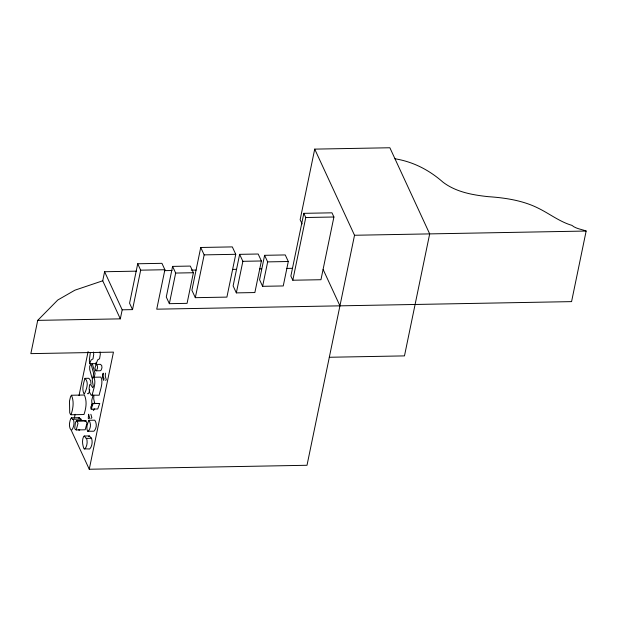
<?xml version="1.0" encoding="UTF-8"?>
<svg xmlns="http://www.w3.org/2000/svg" width="617" height="617" viewBox="0 0 617 617"><rect width="100%" height="100%" fill="white"/><g stroke="black" fill="none" stroke-linecap="round" stroke-linejoin="round"><path stroke-width="0.93" d="M105.438 373.131L105.276 376.115L106.301 379.81L105.592 380.38M71.017 414.763C73.145 408.523 74.256 401.52 71.441 395.25L70.508 396.8L69.49 401.081L69.721 412.765L70.307 414.053L71.017 414.763L83.974 414.524C86.095 408.284 87.205 401.289 84.39 395.019L71.441 395.25M90.283 353.001L89.342 360.251L89.65 363.737L96.229 363.614L97.656 359.888L99.576 358.762L100.316 354.158L100.016 351.906M136.396 271.156L104.597 271.735L102.73 280.789L74.888 290.191L57.782 300.009L37.722 320.37L30.85 353.634L113.451 352.122L89.257 469.244L307.004 465.28L354.52 235.262L314.716 149.121L389.875 147.756L429.679 233.889L404.474 355.893L329.316 357.266M74.372 418.056L75.143 414.308M79.015 395.566L88.115 351.528M37.722 320.37L120.323 318.858L122.189 309.811L104.597 271.735M394.965 158.77C413.375 161.785 429.208 170.076 442.96 182.146C455.94 192.057 472.445 194.972 488.302 196.669C505.3 197.81 522.954 200.51 538.163 208.145C549.462 213.644 559.665 221.773 571.882 225.352C575.815 228.768 581.445 229.185 586.15 231.043L571.573 301.62L156.741 309.179L164.893 269.729L161.939 263.328L137.714 263.767L129.57 303.225L132.524 309.618L122.189 309.811M132.524 309.618L140.676 270.169L137.714 263.767M172.598 266.39L166.274 297.016L169.351 303.672L187.067 303.348L193.391 272.729L190.314 266.074L172.598 266.39L175.675 273.053L169.351 303.672M200.741 247.479L191.895 290.283L195.319 297.679L226.902 297.109L235.748 254.304L232.324 246.9L200.741 247.479L204.158 254.875L195.319 297.679M239.643 254.343L233.118 285.918L236.342 292.882L254.86 292.551L261.384 260.976L258.168 254.011L239.643 254.343L242.859 261.315L236.342 292.882M264.616 255.315L259.572 279.748L262.611 286.319L283.249 285.949L288.293 261.508L285.255 254.937L264.616 255.315L267.655 261.886L262.611 286.319M314.716 149.121L300.14 219.706L302.106 223.956M303.826 213.335L290.877 276.046L292.805 280.226L320.956 279.717L333.913 216.999L331.985 212.819L303.826 213.335L305.762 217.516L292.805 280.226M89.781 389.851L88.809 393.06L88.162 393.847L87.429 393.507M91.177 409.117L93.152 403.587L99.699 403.472L97.725 408.994L91.177 409.117L90.714 407.151L92.643 403.364L99.699 403.472M96.028 364.423L94.941 368.364L95.913 370.817L100.316 370.74L101.111 370.138L101.975 367.801L101.72 365.519L100.424 364.338L96.028 364.423L97.324 365.596L97.571 367.879L96.707 370.215L95.913 370.817M76.215 429.949L77.973 423.432L76.924 420.825L76.269 421.01L75.405 422.699L74.788 427.658L74.842 428.869L76.215 429.949L85.192 429.787L86.951 423.262L85.902 420.663L76.924 420.825M94.455 408.886L93.537 410.482L93.067 409.526M94.224 377.288L95.064 373.524L92.465 364.123M84.976 378.352C83.534 383.234 81.591 389.111 84.035 393.954L84.406 393.916C86.465 389.366 89.288 382.463 84.976 378.352L88.732 378.29L89.496 378.992L90.653 380.805L91.038 384.044M92.103 395.343C93.29 389.62 96.46 382.679 93.877 377.234L92.666 378.128L92.234 380.111L93.321 386.435L92.712 387.715L90.73 384.777L89.635 384.669L89.103 388.849L89.596 392.227L91.092 395.119L99.144 395.219C100.34 389.497 103.502 382.548 100.926 377.11L93.491 377.242M88.964 420.285C87.359 423.601 85.948 427.65 87.568 431.252L93.738 431.221L94.424 430.743C96.8 427.65 96.908 423.439 94.794 420.185L88.964 420.285C91.077 423.547 90.969 427.758 88.593 430.851L87.907 431.329M89.65 363.737L91.069 360.012L92.997 358.886L93.738 354.274L93.429 352.029M84.953 421.218L85.902 420.663M84.274 436.011L83.58 436.558C81.791 440.368 82.508 444.965 83.981 448.798L89.712 448.999C92.257 446.238 92.658 441.741 91.578 438.247L86.21 438.386L84.274 436.011L89.28 435.926L91.578 438.247M89.28 435.926L88.593 436.466M79.763 429.848L79.099 430.25L78.428 429.525M71.564 417.802L70.878 418.365C69.328 422.051 68.433 427.141 71.264 430.388L71.618 430.304C73.909 427.272 74.726 422.815 73.276 419.252L72.498 419.367L71.564 417.802L79.4 417.655L80.333 419.228L81.105 419.113L81.598 420.509M78.714 418.226L79.4 417.655M84.706 449.091C87.252 446.322 87.653 441.834 86.573 438.332L86.21 438.386M305.762 217.516L333.913 216.999M354.52 235.262L586.15 231.043M204.158 254.875L235.748 254.304M242.859 261.315L261.384 260.976M267.655 261.886L288.293 261.508M140.676 270.169L164.893 269.729M164.338 270.647L172.043 270.508M191.316 270.153L196.129 270.069M232.74 269.398L236.596 269.328M259.718 268.912L261.647 268.873M286.697 268.418L292.481 268.31M175.675 273.053L193.391 272.729M72.86 419.252L80.696 419.113M76.269 421.01L85.578 420.856M90.884 418.503L91.887 417.755L90.869 414.262M92.643 403.364L93.152 403.587M323.146 269.498L339.944 305.839M102.73 280.789L120.323 318.858M71.665 431.175L89.257 469.244M95.89 362.773L96.229 363.614M94.833 403.765L93.73 398.991L93.846 395.636L93.028 395.289L91.732 400.356L91.972 405.338M93.668 373.547L93.098 376.625L92.103 378.298L89.72 369.475L89.689 366.182L91.069 364.146L93.668 373.547M102.677 375.244L102.576 377.666L103.718 380.458L104.003 378.499L103.024 376.162L103.186 373.169L102.677 375.244M88.617 414.3L88.246 418.411L89.018 418.681L89.635 417.794L88.617 414.3"/></g></svg>
